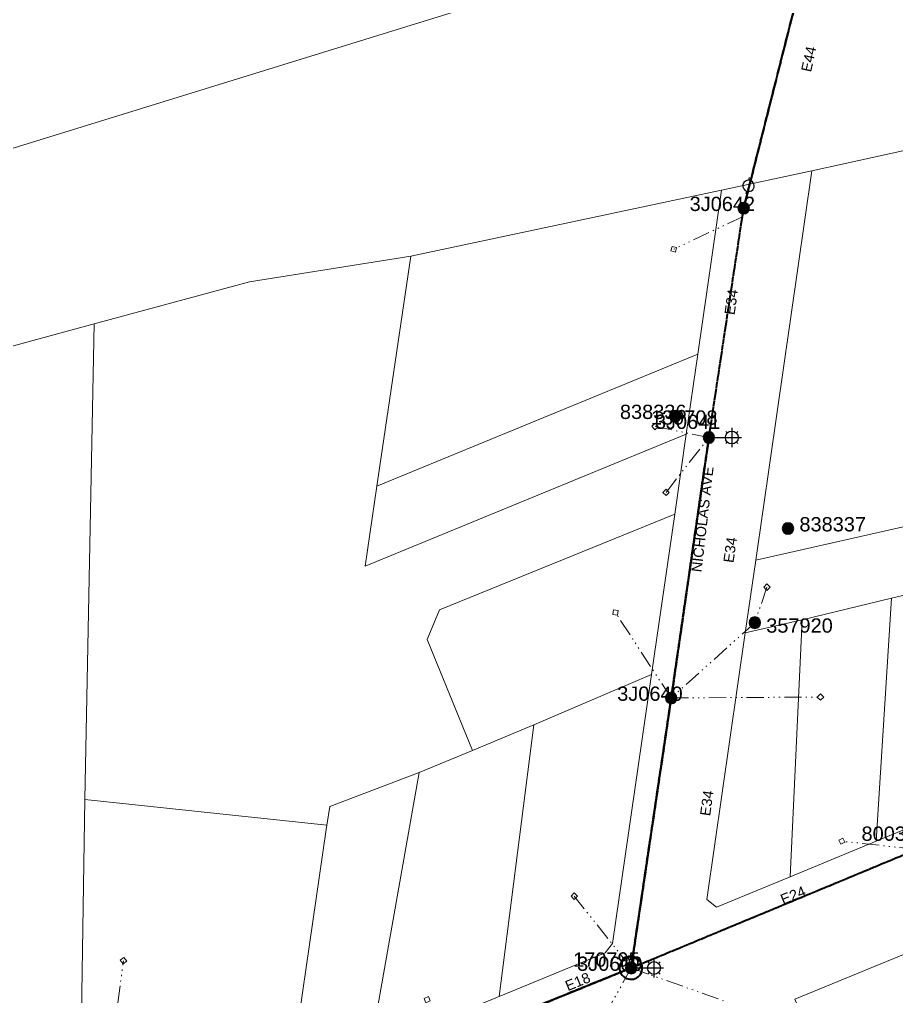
# Model space of a CAD drawing. Header units: metres. Extents: x 244561 to 254068, y 6159332 to 6162744.
# Drawn here: x 252037.4 to 252190.9, y 6161528.3 to 6161699.3 of the extents above; entities that cross this region are included whole.
import ezdxf
from ezdxf.enums import TextEntityAlignment as Align

# ---------------------------------------------------------------- set-up
doc = ezdxf.new("R2010")
doc.units = ezdxf.units.M
doc.linetypes.add('Cable Exist OH', pattern=[1, 1, 0])
doc.linetypes.add('PHANTOMX2', pattern=[6.6, 3, -0.75, 0.2, -0.75, 0.2, -0.75, 0.2, -0.75])
doc.layers.get('0').update_dxf_attribs({"color": 6})
for name, color, linetype, lineweight in [('_User_HV_Exist', 1, 'Continuous', 35), ('_User_LV_Exist', 5, 'Continuous', 35), ('Cadastre Developer_SP_NEW', 92, 'Continuous', 15), ('Cadastre Land Parcels_SP_EXT', 118, 'Continuous', 15), ('Cadastre Roads_SP_EXT', 218, 'Continuous', 15), ('Mains_HV_EXT', 13, 'Continuous', 25), ('Mains_LV_EXT', 163, 'Continuous', 25), ('Mains_SL_EXT', 131, 'Continuous', 25), ('Services_SP_EXT', 42, 'PHANTOMX2', 20)]:
    doc.layers.add(name, color=color, linetype=linetype, lineweight=lineweight)
for name, color, linetype in [('Equip_HV_EXT', 7, 'Continuous'), ('Equip_SP_LV_EXT', 7, 'Continuous'), ('Equip_SP_SL_EXT', 7, 'Continuous'), ('SupportsOH_SP_TR_HV_LV_SL_EXT', 7, 'Continuous')]:
    doc.layers.add(name, color=color, linetype=linetype)
doc.styles.add('iecARIAL', font='arial.ttf', dxfattribs={"height": 2})
doc.styles.add('POLE_LABEL', font='arial.ttf', dxfattribs={"height": 2})
doc.styles.add('SL_LABEL', font='arial.ttf', dxfattribs={"height": 2})
doc.styles.get("Standard").update_dxf_attribs({"font": 'arial.ttf'})

# ---------------------------------------------------------------- blocks, each defined once
blk = doc.blocks.new('LV_OH_LINKS_OPEN_EXT')
for p, q in [((-0.17, 4.97), (-0.17, 5.46)), ((0.17, 4.97), (0.17, 5.46)), ((-0.17, 3), (-0.17, 2.5)), ((0.17, 3), (0.17, 2.5))]:
    blk.add_line(p, q)
blk.add_lwpolyline([(0, 2.99, 1), (0, 4.98, 1)], format="xyb", close=True)
at = {"flags": 9}
for tag, p in [('ACTUAL_STATUS', (0, 0)), ('CONSTRUCTED_VOLTAGE', (0, -0.2)), ('OPERATING_VOLTAGE', (0, -0.6)), ('ORIENTATION', (0, -0.8)), ('OWNED_BY', (0, -1)), ('STATE', (0, -1.2)), ('SWITCH_TYPE', (0, -1.4)), ('NO_PHASES', (0, -0.4)), ('USAGE', (0, -1.6)), ('LEGEND', (0, -1.8)), ('NOTES', (0, -2))]:
    blk.add_attdef(tag, text='', height=0.2, dxfattribs=at).set_placement(p, align=Align.MIDDLE_LEFT)
at = {"flags": 1}
blk.add_attdef('Z', (0, 0), '', height=0.2, dxfattribs=at)
blk = doc.blocks.new('SL_LANTERN_EXT')
at = {"flags": 9}
for tag, p in [('LRATECODE', (-7.4, 0)), ('LOUTREACHVOCAB', (-7.2, 0)), ('LOUTREACH', (-7, 0)), ('LANTNUMBER', (-6.6, 0)), ('LNEW', (-6.4, 0)), ('LMASTVOCAB', (-6.2, 0)), ('LMAST', (-6, 0)), ('LLAMPVOCAB', (-5.8, 0)), ('LLAMP', (-5.6, 0)), ('LEXIST', (-5.4, 0)), ('LCHARGE3PERCENT', (-5.2, 0)), ('LCHARGE3', (-5, 0)), ('LCHARGE2PERCENT', (-4.8, 0)), ('LCHARGE2', (-4.6, 0)), ('LCHARGE1PERCENT', (-4.4, 0)), ('LCHARGE1', (-4.2, 0)), ('LCATEGORY', (-4, 0)), ('LBRACKETVOCAB', (-3.8, 0)), ('LBRACKET', (-3.6, 0)), ('LKINGHEIGHT', (-3.4, 0)), ('CREPLACE', (-3.2, 0)), ('CREMOVE', (-3, 0)), ('CNUMBER', (-2.8, 0)), ('CNEW', (-2.6, 0)), ('CEXIST', (-2.4, 0)), ('USAGE', (-2.2, 0)), ('STATE', (-2, 0)), ('OWNED_BY', (-1.8, 0)), ('ORIENTATION', (-1.6, 0)), ('OPERATING_VOLTAGE', (-1.4, 0)), ('NO_PHASES', (-1.2, 0)), ('LANTERN_TYPE', (-1, 0)), ('LANTERN_PURPOSE', (-0.8, 0)), ('CONTROL_TYPE', (-0.6, 0)), ('CONSTRUCTED_VOLTAGE', (-0.4, 0))]:
    blk.add_attdef(tag, text='', height=0.001, rotation=270, dxfattribs=at).set_placement(p, align=Align.MIDDLE_LEFT)
at = {"style": 'SL_LABEL', "flags": 9}
blk.add_attdef('STREET_CODE', text='', height=0.001, rotation=270, dxfattribs=at).set_placement((0, 0), align=Align.MIDDLE_LEFT)
at = {"flags": 1}
blk.add_attdef('Z', (0, 0), '', height=0.001, rotation=270, dxfattribs=at)
at = {"width": 0.9}
blk.add_attdef('LNUMBER', text='', height=1, dxfattribs=at).set_placement((7, -1), align=Align.MIDDLE_LEFT)
at = {"flags": 9}
for tag, p in [('LREMOVE', (0, -7.6)), ('LREPLACE', (0, -7.8)), ('LTYPE', (0, -8)), ('LTYPEVOCAB', (0, -8.2)), ('LEGEND', (0, -8.4)), ('SUBURB', (0, -8.6)), ('STREETNAME', (0, -8.8)), ('LOCATION', (0, -9)), ('NOTES', (0, -9.2)), ('MAINTAINED_BY', (0, -9.86))]:
    blk.add_attdef(tag, text='', height=0.001, dxfattribs=at).set_placement(p, align=Align.MIDDLE_LEFT)
blk.add_attdef('OPERATED_BY', (0, -9.61), '', height=0.001, dxfattribs=at)
blk.add_wipeout([(5.69, 0), (5.06, -1.06), (4, -1.69), (2.94, -1.06), (2.31, 0), (2.94, 1.06), (4, 1.69), (5.06, 1.06)])
for p, q in [((0, 0), (4, 0)), ((2.94, 1.06), (3.2, 0.8)), ((4, 1.69), (4, 0)), ((5.06, 1.06), (4.8, 0.8)), ((2.94, -1.06), (3.2, -0.8)), ((4, 0), (5.69, 0)), ((4, 0), (4, -1.69)), ((5.06, -1.06), (4.8, -0.8))]:
    blk.add_line(p, q)
blk.add_circle((4, 0), 1.12)
blk = doc.blocks.new('CCP_EXT')
at = {"flags": 9}
for tag, p in [('STATE', (0, -1.8)), ('LIFE_SUPPORT', (0, -1.6)), ('NOTES', (0, -2))]:
    blk.add_attdef(tag, text='', height=0.2, dxfattribs=at).set_placement(p, align=Align.MIDDLE_LEFT)
blk.add_wipeout([(0, 0.57), (0.57, 0), (0, -0.57), (-0.57, 0)])
blk.add_lwpolyline([(-0.57, 0), (0, 0.57), (0.57, 0), (0, -0.57), (-0.57, 0)])
at = {"flags": 1}
blk.add_attdef('Z', (0, 0), '', height=0.2, dxfattribs=at)
at = {"flags": 9}
for tag, p in [('CCP_TYPE', (0, 0)), ('CONSTRUCTED_VOLTAGE', (0, -0.2)), ('OPERATING_VOLTAGE', (0, -0.6)), ('ORIENTATION', (0, -0.8)), ('OWNED_BY', (0, -1)), ('NO_PHASES', (0, -0.4)), ('USAGE', (0, -1.2)), ('LEGEND', (0, -1.4))]:
    blk.add_attdef(tag, text='', height=0.2, dxfattribs=at).set_placement(p, align=Align.MIDDLE_LEFT)
blk = doc.blocks.new('POLE_EXT')
blk.add_hatch(color=256).paths.add_polyline_path([(-1, 0, 1), (1, 0, 1)])
blk.add_lwpolyline([(-1, 0, 1), (1, 0, 1)], format="xyb", close=True)
at = {"flags": 8}
blk.add_attdef('pNumber', text='', height=2, dxfattribs=at).set_placement((2.5, 2.5), align=Align.MIDDLE_CENTER)
at = {"style": 'POLE_LABEL', "flags": 9}
for tag, p in [('STRUCTURE_PLANT_NUMBER', (1.35, 0.03)), ('STREET_CODE', (1.35, -0.2))]:
    blk.add_attdef(tag, text='', height=0.2, dxfattribs=at).set_placement(p, align=Align.MIDDLE_LEFT)
at = {"flags": 9}
for tag, p in [('OWNED_BY', (1.35, -0.4)), ('SPECIAL_USE', (1.35, -0.8)), ('STATE', (1.35, -1)), ('cLV', (1.35, -1.4)), ('hDepth', (1.35, -1.6)), ('hDia', (1.35, -1.8)), ('PARENT', (1.35, -0.6)), ('USAGE', (1.35, -1.2)), ('cHV', (1.35, -2)), ('cLinedev', (1.35, -3.4)), ('LBRACKET', (1.35, -2.2)), ('LExisting', (1.35, -2.4)), ('LANTNUMBER', (1.35, -2.6)), ('LOther', (1.35, -2.8)), ('LRemove', (1.35, -3)), ('LEGEND', (1.35, -3.2)), ('pExisting', (1.35, -3.8)), ('pFooting', (1.35, -4.4)), ('pNew', (1.35, -4.6)), ('pRelocate', (1.35, -5)), ('pRemove', (1.35, -5.2)), ('LOCATION', (1.35, -3.6)), ('PFNUMBER', (1.35, -4)), ('NEWPFNUMBER', (1.35, -4.2)), ('pReplace', (1.35, -5.4)), ('pStay', (1.35, -5.6)), ('pType', (1.35, -5.8)), ('cspan', (1.35, -6)), ('STREETNAME', (1.35, -6.2)), ('SUBURB', (1.35, -6.4)), ('NOTES', (1.35, -6.6)), ('MAINTAINED_BY', (1.36, -6.81)), ('OPERATED_BY', (1.36, -7.01))]:
    blk.add_attdef(tag, text='', height=0.2, dxfattribs=at).set_placement(p, align=Align.MIDDLE_LEFT)
at = {"flags": 1}
blk.add_attdef('Z', (1.35, -7.33), '', height=0.2, dxfattribs=at)
blk = doc.blocks.new('CONNECTOR_NODE_EXT')
h = blk.add_hatch(color=256)
edge = h.paths.add_edge_path()
edge.add_arc((0, 0), 0.5, 0, 360)
blk.add_circle((0, 0), 0.5)
at = {"flags": 1}
blk.add_attdef('Z', (0, 0), '', height=0.2, dxfattribs=at)
at = {"flags": 9}
for tag, p in [('CONNECTOR_TYPE', (0, 0)), ('CONSTRUCTED_VOLTAGE', (0, -0.2)), ('OPERATING_VOLTAGE', (0, -0.6)), ('ORIENTATION', (0, -0.8)), ('SUBTYPE', (0, -1)), ('NO_PHASES', (0, -0.4)), ('USAGE', (0, -1.2)), ('NOTES', (0, -1.4))]:
    blk.add_attdef(tag, text='', height=0.2, dxfattribs=at).set_placement(p, align=Align.MIDDLE_LEFT)

msp = doc.modelspace()

# ---------------------------------------------------------------- linework, layer by layer
at = {"layer": '_User_HV_Exist', "linetype": 'Cable Exist OH'}
msp.add_lwpolyline([(252164.1272, 6161666.3074), (252178.1658, 6161721.8312), (252188.2853, 6161729.2239)], dxfattribs=at)
at = {"layer": '_User_LV_Exist', "linetype": 'Cable Exist OH'}
msp.add_lwpolyline([(252178.1658, 6161721.8312), (252164.1272, 6161666.3074)], dxfattribs=at)
at = {"layer": 'Cadastre Developer_SP_NEW', "linetype": 'Continuous'}
for points in [[(252250.1041, 6161619.7234), (252252.9517, 6161647.4645), (252282.6414, 6161654.2055), (252284.6903, 6161668.5196), (252280.9411, 6161675.2396), (252275.3202, 6161680.4942), (252257.3334, 6161694.0595), (252217.1697, 6161681.9122), (252176.0359, 6161672.8504), (252166.2337, 6161604.7254), (252226.1339, 6161618.2389), (252225.85, 6161616.2589), (252250.1041, 6161619.7234)], [(252047.8647, 6161502.5706), (252048.8204, 6161562.8076), (252050.4147, 6161646.0411), (252023.1938, 6161638.6541), (252029.2176, 6161499.4911), (252047.8647, 6161502.5706)], [(252199.6591, 6161560.5639), (252202.1933, 6161578.173), (252205.5729, 6161601.6562), (252203.8435, 6161601.2327), (252190.0128, 6161598.041), (252187.3215, 6161555.4848), (252199.6591, 6161560.5639)], [(252172.2579, 6161549.2835), (252174.3582, 6161594.242), (252164.4029, 6161592.0033), (252157.6816, 6161545.2896), (252159.3671, 6161543.9765), (252172.2579, 6161549.2835)], [(252238.541, 6161429.8504), (252195.6539, 6161537.1126), (252173.1054, 6161527.8304), (252203.8764, 6161453.086), (252221.8268, 6161409.485), (252238.541, 6161429.8504)]]:
    msp.add_lwpolyline(points, close=True, dxfattribs=at)
at = {"layer": 'Cadastre Land Parcels_SP_EXT', "linetype": 'Continuous'}
for points in [[(252718.2726, 6161866.6302), (252548.0287, 6161811.2134), (252544.3913, 6161809.7266), (252524.4759, 6161801.3251), (252324.462, 6161744.9483), (252307.7545, 6161739.6793), (252296.9064, 6161738.589), (252268.0109, 6161738.8004), (252260.2586, 6161739.1207), (252255.6042, 6161739.3132), (252254.0425, 6161739.0125), (252246.5043, 6161737.2716), (252197.7463, 6161725.0119), (252172.4735, 6161718.7455), (252165.6289, 6161716.8082), (251980.4688, 6161659.6085)], [(252023.1937, 6161638.6542), (252050.4145, 6161646.0411), (252077.637, 6161653.43), (252105.845, 6161657.9326), (252160.2752, 6161669.4715), (252176.0358, 6161672.8504), (252217.1695, 6161681.9122), (252257.3332, 6161694.0595), (252270.631, 6161701.3018), (252316.2777, 6161719.2175)]]:
    msp.add_lwpolyline(points, dxfattribs=at)
for points in [[(252250.1041, 6161619.7234), (252252.9517, 6161647.4645), (252282.6414, 6161654.2055), (252284.6903, 6161668.5196), (252280.9411, 6161675.2396), (252275.3202, 6161680.4942), (252257.3334, 6161694.0595), (252217.1697, 6161681.9122), (252176.0359, 6161672.8504), (252166.2337, 6161604.7254), (252226.1339, 6161618.2389), (252225.85, 6161616.2589), (252250.1041, 6161619.7234)], [(252156.1188, 6161640.75), (252160.2753, 6161669.4715), (252105.8451, 6161657.9326), (252099.9415, 6161617.6674), (252156.1188, 6161640.75)], [(252099.9415, 6161617.6674), (252105.8451, 6161657.9326), (252077.6372, 6161653.43), (252050.4147, 6161646.0411), (252048.8204, 6161562.8076), (252091.16, 6161558.3377), (252091.7171, 6161561.566), (252107.3347, 6161567.5076), (252116.6353, 6161571.3768), (252108.7086, 6161590.8017), (252110.8966, 6161596.0102), (252152.0613, 6161612.7217), (252154.0893, 6161626.7358), (252097.8852, 6161603.6415), (252099.9415, 6161617.6674)], [(252047.8647, 6161502.5706), (252048.8204, 6161562.8076), (252050.4147, 6161646.0411), (252023.1938, 6161638.6541), (252029.2176, 6161499.4911), (252047.8647, 6161502.5706)], [(252154.0893, 6161626.7358), (252156.1188, 6161640.75), (252099.9415, 6161617.6674), (252097.8852, 6161603.6415), (252154.0893, 6161626.7358)], [(252174.3582, 6161594.242), (252190.0129, 6161598.041), (252203.8436, 6161601.2326), (252219.3184, 6161605.0247), (252224.3997, 6161606.1722), (252225.85, 6161616.2589), (252226.1339, 6161618.2389), (252166.2337, 6161604.7254), (252164.4029, 6161592.0033), (252174.3582, 6161594.242)], [(252127.4191, 6161575.8639), (252148.0046, 6161584.6935), (252152.0613, 6161612.7217), (252110.8966, 6161596.0102), (252108.7086, 6161590.8017), (252116.6353, 6161571.3768), (252127.4191, 6161575.8639)], [(252199.6591, 6161560.5639), (252202.1933, 6161578.173), (252205.5729, 6161601.6562), (252203.8435, 6161601.2327), (252190.0128, 6161598.041), (252187.3215, 6161555.4848), (252199.6591, 6161560.5639)], [(252187.3216, 6161555.4848), (252190.0129, 6161598.041), (252174.3582, 6161594.242), (252172.2579, 6161549.2835), (252187.3216, 6161555.4848)], [(252172.2579, 6161549.2835), (252174.3582, 6161594.242), (252164.4029, 6161592.0033), (252157.6816, 6161545.2896), (252159.3671, 6161543.9765), (252172.2579, 6161549.2835)], [(252139.8726, 6161535.9526), (252141.1801, 6161537.6297), (252148.0046, 6161584.6935), (252127.4191, 6161575.8639), (252121.3292, 6161528.3362), (252139.8726, 6161535.9526)], [(252121.0241, 6161528.2106), (252121.3292, 6161528.3362), (252127.4191, 6161575.8639), (252116.6353, 6161571.3768), (252107.3347, 6161567.5076), (252098.7307, 6161519.0495), (252121.0241, 6161528.2106)], [(252098.7307, 6161519.0495), (252107.3347, 6161567.5076), (252091.7171, 6161561.566), (252091.16, 6161558.3377), (252091.0442, 6161557.5366), (252084.6345, 6161513.2573), (252098.7307, 6161519.0495)], [(252066.4571, 6161505.8229), (252084.6345, 6161513.2573), (252091.0442, 6161557.5366), (252091.16, 6161558.3377), (252048.8204, 6161562.8076), (252047.8647, 6161502.5706), (252066.4571, 6161505.8229)], [(252238.541, 6161429.8504), (252195.6539, 6161537.1126), (252173.1054, 6161527.8304), (252203.8764, 6161453.086), (252221.8268, 6161409.485), (252238.541, 6161429.8504)]]:
    msp.add_lwpolyline(points, close=True, dxfattribs=at)
at = {"layer": 'Mains_HV_EXT', "linetype": 'Cable Exist OH'}
msp.add_lwpolyline([(252164.1272, 6161666.3074), (252178.1658, 6161721.8312), (252188.2853, 6161729.2239)], dxfattribs=at)
at = {"layer": 'Mains_HV_EXT', "linetype": 'Continuous'}
for points in [[(252144.7218, 6161535.2466, 0.5722803), (252142.5373, 6161532.578)], [(252146.2553, 6161534.1165, 0.20270736), (252144.7415, 6161535.2443)]]:
    msp.add_lwpolyline(points, format="xyb", dxfattribs=at)
at = {"layer": 'Mains_LV_EXT', "linetype": 'Cable Exist OH'}
msp.add_lwpolyline([(252178.1658, 6161721.8312), (252164.1272, 6161666.3074)], dxfattribs=at)
at = {"layer": 'Mains_LV_EXT', "linetype": 'Continuous'}
msp.add_lwpolyline([(252142.5373, 6161532.578, 2.97526252), (252143.1625, 6161534.9135)], format="xyb", dxfattribs=at)

# ---------------------------------------------------------------- block references
at = {"layer": 'Equip_HV_EXT'}
msp.add_blockref('CONNECTOR_NODE_EXT', (252164.1272, 6161666.3075), dxfattribs=at)
at = {"layer": 'Equip_SP_LV_EXT', "rotation": 347.7024524704304}
msp.add_blockref('LV_OH_LINKS_OPEN_EXT', (252164.1272, 6161666.3075), dxfattribs=at)
at = {"layer": 'SupportsOH_SP_TR_HV_LV_SL_EXT'}
ref = msp.add_blockref('POLE_EXT', (252164.1272, 6161666.3075), dxfattribs=at)
ref.add_attrib('ASSET_NUM', '3J0642', dxfattribs={"layer": '0', "height": 2.5, "style": 'POLE_LABEL'}).set_placement((252166.1272, 6161667.0575), align=Align.MIDDLE_RIGHT)
ref = msp.add_blockref('POLE_EXT', (252171.888, 6161610.232), dxfattribs=at)
ref.add_attrib('ASSET_NUM', '838337', dxfattribs={"layer": '0', "height": 2.5, "style": 'POLE_LABEL'}).set_placement((252173.888, 6161610.982), align=Align.MIDDLE_LEFT)
ref = msp.add_blockref('POLE_EXT', (252166.075, 6161593.7566), dxfattribs=at)
ref.add_attrib('ASSET_NUM', '357920', dxfattribs={"layer": '0', "height": 2.5, "style": 'POLE_LABEL'}).set_placement((252168.075, 6161594.5066), align=Align.TOP_LEFT)
ref = msp.add_blockref('POLE_EXT', (252151.4498, 6161580.5784), dxfattribs=at)
ref.add_attrib('ASSET_NUM', '3J0640', dxfattribs={"layer": '0', "height": 2.5, "style": 'POLE_LABEL'}).set_placement((252153.4498, 6161581.3284), align=Align.MIDDLE_RIGHT)
ref = msp.add_blockref('POLE_EXT', (252194.4109, 6161554.0773), dxfattribs=at)
ref.add_attrib('ASSET_NUM', '800335', dxfattribs={"layer": '0', "height": 2.5, "style": 'POLE_LABEL'}).set_placement((252196.4109, 6161554.8273), align=Align.BOTTOM_RIGHT)

# ---------------------------------------------------------------- texts
at = {"layer": 'Cadastre Roads_SP_EXT'}
msp.add_text('NICHOLAS AVE', height=1.8, rotation=83.422165, dxfattribs=at).set_placement((252156.7461, 6161602.5204))
at = {"layer": 'Mains_LV_EXT'}
for s, rotation, p in [('E44', 77.738677, (252175.9174, 6161690.0265)), ('E34', 82.061316, (252162.5306, 6161647.5303)), ('E34', 82.061416, (252162.3378, 6161604.1489)), ('E34', 82.061516, (252158.2513, 6161559.8306)), ('E24', 22.179924, (252171.0333, 6161544.3682))]:
    msp.add_text(s, height=1.8, rotation=rotation, dxfattribs=at).set_placement(p)

# ---------------------------------------------------------------- next in the draw order: block references
at = {"layer": 'Equip_SP_SL_EXT'}
ref = msp.add_blockref('SL_LANTERN_EXT', (252158.0479, 6161626.1627), dxfattribs=at)
ref.add_attrib('ASSET_NUM', '139708', dxfattribs={"layer": '0', "height": 2.5, "style": 'iecARIAL'}).set_placement((252159.5479, 6161627.6627), align=Align.BOTTOM_RIGHT)
ref = msp.add_blockref('SL_LANTERN_EXT', (252144.4257, 6161533.3175), dxfattribs=at)
ref.add_attrib('ASSET_NUM', '170795', dxfattribs={"layer": '0', "height": 2.5, "rotation": 0.191416, "style": 'iecARIAL'}).set_placement((252145.9257, 6161534.8175), align=Align.MIDDLE_RIGHT)
at = {"layer": 'Services_SP_EXT'}
for p, rotation in [((252151.877, 6161659.1139), 31.02350054340911), ((252150.5378, 6161616.5656), 90.0000000000002), ((252141.6834, 6161595.5352), 126.4430309668119), ((252181.2978, 6161555.5), 71.5307794134196), ((252055.5644, 6161534.591), 83.17146295943914), ((252108.7117, 6161527.7708), 157.1793977815184)]:
    msp.add_blockref('CCP_EXT', p, dxfattribs=dict(at, rotation=rotation))
for p in [(252168.2017, 6161599.9797), (252177.5618, 6161580.7408), (252134.4832, 6161545.88)]:
    msp.add_blockref('CCP_EXT', p, dxfattribs=at)

# ---------------------------------------------------------------- next in the draw order: linework, layer by layer
at = {"layer": '_User_HV_Exist', "linetype": 'Cable Exist OH'}
for points in [[(252144.4257, 6161533.3175), (252194.4109, 6161554.0773)], [(252069.019, 6161502.5491), (252104.2923, 6161517.0104), (252144.4257, 6161533.3176)]]:
    msp.add_lwpolyline(points, dxfattribs=at)
at = {"layer": '_User_HV_Exist', "linetype": 'Continuous'}
for points in [[(252144.7218, 6161535.2466, 0.5722803), (252142.5373, 6161532.578)], [(252146.2553, 6161534.1165, 0.20270736), (252144.7415, 6161535.2443)]]:
    msp.add_lwpolyline(points, format="xyb", dxfattribs=at)
at = {"layer": '_User_LV_Exist', "linetype": 'Cable Exist OH'}
for points in [[(252158.0479, 6161626.1627), (252164.1272, 6161666.3075)], [(252158.0479, 6161626.1627), (252151.4498, 6161580.5784)], [(252151.4498, 6161580.5784), (252144.4257, 6161533.3175)], [(252144.4257, 6161533.3175), (252194.4109, 6161554.0773)], [(252144.4257, 6161533.3175), (252104.2923, 6161517.0104)]]:
    msp.add_lwpolyline(points, dxfattribs=at)
at = {"layer": '_User_LV_Exist', "linetype": 'Continuous'}
msp.add_lwpolyline([(252142.5373, 6161532.578, 2.97526252), (252143.1625, 6161534.9135)], format="xyb", dxfattribs=at)
at = {"layer": 'Cadastre Developer_SP_NEW', "linetype": 'Continuous'}
for points in [[(252718.2726, 6161866.6302), (252548.0287, 6161811.2134), (252544.3913, 6161809.7266), (252524.4759, 6161801.3251), (252324.462, 6161744.9483), (252307.7545, 6161739.6793), (252296.9064, 6161738.589), (252268.0109, 6161738.8004), (252260.2586, 6161739.1207), (252255.6042, 6161739.3132), (252254.0425, 6161739.0125), (252246.5043, 6161737.2716), (252197.7463, 6161725.0119), (252172.4735, 6161718.7455), (252165.6289, 6161716.8082), (251980.4688, 6161659.6085)], [(252023.1937, 6161638.6542), (252050.4145, 6161646.0411), (252077.637, 6161653.43), (252105.845, 6161657.9326), (252160.2752, 6161669.4715), (252176.0358, 6161672.8504), (252217.1695, 6161681.9122), (252257.3332, 6161694.0595), (252270.631, 6161701.3018), (252316.2777, 6161719.2175)]]:
    msp.add_lwpolyline(points, dxfattribs=at)
for points in [[(252174.3582, 6161594.242), (252190.0129, 6161598.041), (252203.8436, 6161601.2326), (252219.3184, 6161605.0247), (252224.3997, 6161606.1722), (252225.85, 6161616.2589), (252226.1339, 6161618.2389), (252166.2337, 6161604.7254), (252164.4029, 6161592.0033), (252174.3582, 6161594.242)], [(252127.4191, 6161575.8639), (252148.0046, 6161584.6935), (252152.0613, 6161612.7217), (252110.8966, 6161596.0102), (252108.7086, 6161590.8017), (252116.6353, 6161571.3768), (252127.4191, 6161575.8639)], [(252187.3216, 6161555.4848), (252190.0129, 6161598.041), (252174.3582, 6161594.242), (252172.2579, 6161549.2835), (252187.3216, 6161555.4848)], [(252139.8726, 6161535.9526), (252141.1801, 6161537.6297), (252148.0046, 6161584.6935), (252127.4191, 6161575.8639), (252121.3292, 6161528.3362), (252139.8726, 6161535.9526)], [(252121.0241, 6161528.2106), (252121.3292, 6161528.3362), (252127.4191, 6161575.8639), (252116.6353, 6161571.3768), (252107.3347, 6161567.5076), (252098.7307, 6161519.0495), (252121.0241, 6161528.2106)], [(252098.7307, 6161519.0495), (252107.3347, 6161567.5076), (252091.7171, 6161561.566), (252091.16, 6161558.3377), (252091.0442, 6161557.5366), (252084.6345, 6161513.2573), (252098.7307, 6161519.0495)], [(252066.4571, 6161505.8229), (252084.6345, 6161513.2573), (252091.0442, 6161557.5366), (252091.16, 6161558.3377), (252048.8204, 6161562.8076), (252047.8647, 6161502.5706), (252066.4571, 6161505.8229)]]:
    msp.add_lwpolyline(points, close=True, dxfattribs=at)
at = {"layer": 'Mains_HV_EXT', "linetype": 'Cable Exist OH'}
for points in [[(252144.4257, 6161533.3175), (252194.4109, 6161554.0773)], [(252069.019, 6161502.5491), (252104.2923, 6161517.0104), (252144.4257, 6161533.3176)]]:
    msp.add_lwpolyline(points, dxfattribs=at)
at = {"layer": 'Mains_LV_EXT', "linetype": 'Cable Exist OH'}
for points in [[(252158.0479, 6161626.1627), (252164.1272, 6161666.3075)], [(252158.0479, 6161626.1627), (252151.4498, 6161580.5784)], [(252151.4498, 6161580.5784), (252144.4257, 6161533.3175)], [(252144.4257, 6161533.3175), (252194.4109, 6161554.0773)], [(252144.4257, 6161533.3175), (252104.2923, 6161517.0104)]]:
    msp.add_lwpolyline(points, dxfattribs=at)
at = {"layer": 'Mains_SL_EXT', "linetype": 'Cable Exist OH'}
for points in [[(252144.4257, 6161533.3175), (252151.4498, 6161580.5784), (252158.0479, 6161626.1627)], [(252227.3521, 6161567.6371), (252204.9793, 6161558.4489), (252144.4257, 6161533.3175)], [(252144.4257, 6161533.3175), (252104.2923, 6161517.0104), (252069.019, 6161502.5491)]]:
    msp.add_lwpolyline(points, dxfattribs=at)
at = {"layer": 'Services_SP_EXT'}
for points in [[(252164.0185, 6161664.8683), (252151.877, 6161659.1139)], [(252150.5378, 6161616.5656), (252158.0479, 6161626.1627)], [(252168.2017, 6161599.9796), (252166.075, 6161593.7565), (252151.4498, 6161580.5784)], [(252151.4498, 6161580.5784), (252141.6834, 6161595.5352)], [(252151.4498, 6161580.5784), (252177.5618, 6161580.7408)], [(252194.4109, 6161554.0773), (252181.2978, 6161555.5)], [(252144.4257, 6161533.3175), (252134.4832, 6161545.88)], [(252051.8906, 6161507.6223), (252055.5644, 6161534.591)], [(252144.4257, 6161533.3175), (252135.0181, 6161516.344)], [(252144.4257, 6161533.3175), (252161.2962, 6161527.3279)]]:
    msp.add_lwpolyline(points, dxfattribs=at)

# ---------------------------------------------------------------- next in the draw order: block references
at = {"layer": 'Services_SP_EXT', "rotation": 353.0148584490123}
msp.add_blockref('CCP_EXT', (252148.6228, 6161628.0863), dxfattribs=at)
at = {"layer": 'SupportsOH_SP_TR_HV_LV_SL_EXT'}
ref = msp.add_blockref('POLE_EXT', (252144.4257, 6161533.3175), dxfattribs=at)
ref.add_attrib('ASSET_NUM', '3J0609', dxfattribs={"layer": '0', "height": 2.5, "style": 'POLE_LABEL'}).set_placement((252146.4257, 6161534.0675), align=Align.MIDDLE_RIGHT)

# ---------------------------------------------------------------- next in the draw order: texts
at = {"layer": 'Mains_LV_EXT'}
msp.add_text('E18', height=1.8, rotation=22.355294, dxfattribs=at).set_placement((252133.352, 6161529.2454))

# ---------------------------------------------------------------- next in the draw order: linework, layer by layer
at = {"layer": '_User_HV_Exist', "linetype": 'Cable Exist OH'}
msp.add_lwpolyline([(252144.4257, 6161533.3176), (252151.4498, 6161580.5784), (252158.0479, 6161626.1627), (252164.1273, 6161666.3074)], dxfattribs=at)
at = {"layer": 'Cadastre Developer_SP_NEW', "linetype": 'Continuous'}
for points in [[(252156.1188, 6161640.75), (252160.2753, 6161669.4715), (252105.8451, 6161657.9326), (252099.9415, 6161617.6674), (252156.1188, 6161640.75)], [(252099.9415, 6161617.6674), (252105.8451, 6161657.9326), (252077.6372, 6161653.43), (252050.4147, 6161646.0411), (252048.8204, 6161562.8076), (252091.16, 6161558.3377), (252091.7171, 6161561.566), (252107.3347, 6161567.5076), (252116.6353, 6161571.3768), (252108.7086, 6161590.8017), (252110.8966, 6161596.0102), (252152.0613, 6161612.7217), (252154.0893, 6161626.7358), (252097.8852, 6161603.6415), (252099.9415, 6161617.6674)], [(252154.0893, 6161626.7358), (252156.1188, 6161640.75), (252099.9415, 6161617.6674), (252097.8852, 6161603.6415), (252154.0893, 6161626.7358)]]:
    msp.add_lwpolyline(points, close=True, dxfattribs=at)
at = {"layer": 'Mains_HV_EXT', "linetype": 'Cable Exist OH'}
msp.add_lwpolyline([(252144.4257, 6161533.3176), (252151.4498, 6161580.5784), (252158.0479, 6161626.1627), (252164.1273, 6161666.3074)], dxfattribs=at)
at = {"layer": 'Services_SP_EXT'}
msp.add_lwpolyline([(252158.0479, 6161626.1627), (252148.6229, 6161628.0862)], dxfattribs=at)

# ---------------------------------------------------------------- next in the draw order: block references
at = {"layer": 'SupportsOH_SP_TR_HV_LV_SL_EXT'}
ref = msp.add_blockref('POLE_EXT', (252152.123, 6161629.907), dxfattribs=at)
ref.add_attrib('ASSET_NUM', '838336', dxfattribs={"layer": '0', "height": 2.5, "style": 'POLE_LABEL'}).set_placement((252154.123, 6161630.657), align=Align.MIDDLE_RIGHT)
ref = msp.add_blockref('POLE_EXT', (252158.048, 6161626.1627), dxfattribs=at)
ref.add_attrib('ASSET_NUM', '3J0641', dxfattribs={"layer": '0', "height": 2.5, "style": 'POLE_LABEL'}).set_placement((252160.048, 6161626.9127), align=Align.BOTTOM_RIGHT)

doc.saveas('drawing.dxf')
